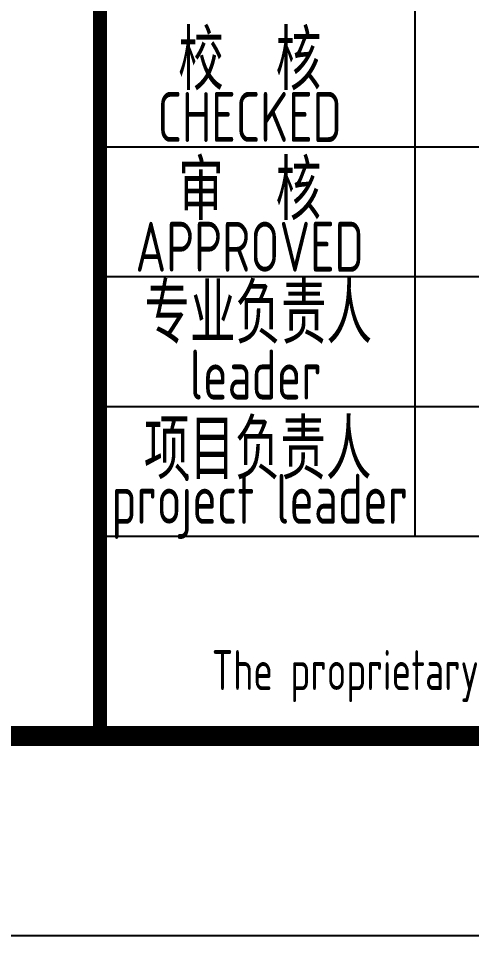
# Model space of a CAD drawing. Extents: x 6128144 to 12201635, y -1670122 to -706096.
# Drawn here: x 6465892 to 6468164, y -753340 to -748746 of the extents above; entities that cross this region are included whole.
import ezdxf
from ezdxf.enums import TextEntityAlignment as Align

# ---------------------------------------------------------------- set-up
doc = ezdxf.new("R2010")
doc.units = 0
doc.header["$LTSCALE"] = 1000
doc.header["$MEASUREMENT"] = 0
doc.layers.get('0').update_dxf_attribs({"linetype": 'CONTINUOUS'})
doc.layers.add('PUB_TITLE', color=4, linetype='CONTINUOUS')
doc.styles.add('AHD', font='sceie.shx', dxfattribs={"width": 0.7, "bigfont": 'sceic.shx'})

msp = doc.modelspace()

# ---------------------------------------------------------------- linework, layer by layer
for p, q in [((6467881.6, -751339.6), (6467881.6, -748089.6)), ((6467881.6, -751339.6), (6467881.6, -748089.6)), ((6467881.6, -751339.6), (6467881.6, -748089.6)), ((6466301.6, -749389.6), (6471801.6, -749389.6)), ((6466301.6, -750039.6), (6471801.6, -750039.6)), ((6466301.6, -750689.6), (6471801.6, -750689.6)), ((6466301.6, -751339.6), (6484301.6, -751339.6)), ((6466301.6, -752339.6), (6484301.6, -752339.6))]:
    msp.add_line(p, q)
at = {"const_width": 70}
msp.add_lwpolyline([(6466301.6, -746339.6), (6466301.6, -752339.6)], dxfattribs=at)
at = {"layer": 'PUB_TITLE', "color": 4}
msp.add_lwpolyline([(6425901.6, -753339.6), (6485301.6, -753339.6), (6485301.6, -711339.6), (6425901.6, -711339.6)], close=True, dxfattribs=at)
at = {"layer": 'PUB_TITLE', "color": 4, "const_width": 100}
msp.add_lwpolyline([(6428401.6, -752339.6), (6484301.6, -752339.6), (6484301.6, -712339.6), (6428401.6, -712339.6)], close=True, dxfattribs=at)

# ---------------------------------------------------------------- texts
at = {"style": 'AHD', "width": 0.8}
for s, height, p in [('校  核', 300, (6467051.6, -748939.6)), ('校  核', 300, (6467051.6, -748939.6)), ('CHECKED', 250, (6467051.6, -749239.6)), ('CHECKED', 250, (6467051.6, -749239.6)), ('审  核', 300, (6467051.6, -749589.6)), ('审  核', 300, (6467051.6, -749589.6)), ('APPROVED', 250, (6467051.6, -749889.6)), ('APPROVED', 250, (6467051.6, -749889.6)), ('专业负责人', 300, (6467094.5, -750209.6)), ('leader', 250, (6467081.6, -750529.6)), ('项目负责人', 300, (6467091.6, -750889.6)), ('project leader', 250, (6467101.6, -751189.6)), ('The proprietary right of this document belongs to Anhui Huadong Chemical And Medical Engineering  Co.,Ltd.  and any replication or transfer to the 3rd. side is forbidden without its permission. ', 200, (6475293.8, -752039.6))]:
    msp.add_text(s, height=height, dxfattribs=at).set_placement(p, align=Align.MIDDLE)

doc.saveas('drawing.dxf')
